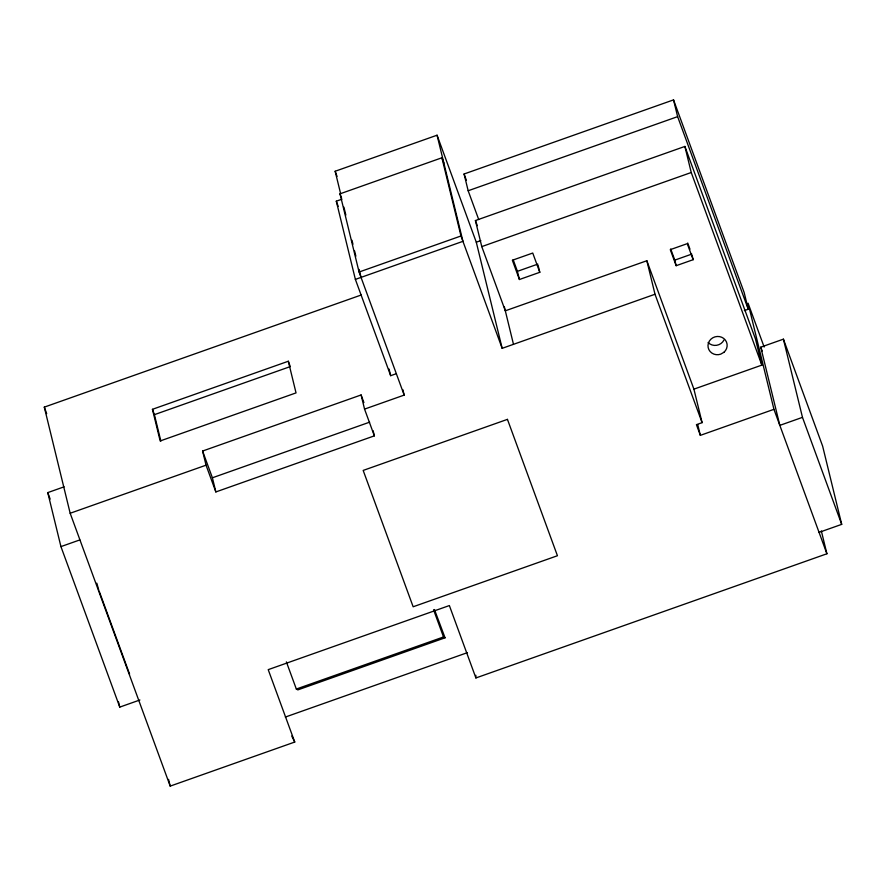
<?xml version="1.0" encoding="UTF-8"?>
<svg xmlns="http://www.w3.org/2000/svg" width="886" height="886" viewBox="0 0 886 886"><rect width="100%" height="100%" fill="white"/><g stroke="black" fill="none" stroke-linecap="round" stroke-linejoin="round"><path stroke-width="1.33" d="M340.667 193.857L335.163 171.253L437.064 135.204L476.291 242.199L502.163 348.331L655.009 294.252L646.846 260.739L505.308 310.809L481.774 246.607L475.417 220.548L684.889 146.434L755.492 339.039L761.849 365.11L693.915 389.142L702.089 422.655L696.429 424.66L700.35 435.358L773.943 409.321L748.072 303.189L764.153 347.046M363.902 402.598L361.1 394.957L202.595 451.04L206.039 465.183L215.852 491.94L374.357 435.857L364.556 409.11L404.182 395.09L359.074 272.035L340.002 193.835L441.904 157.774L443.864 163.124M396.341 373.682L390.671 375.686L355.375 279.389L336.303 201.188L341.963 199.184M478.717 219.562L468.162 190.756L464.076 173.999L673.537 99.885L744.151 292.491L748.238 309.247L744.351 310.621M468.162 190.756L677.624 116.642L673.537 99.885M359.074 272.035L460.975 235.986L441.904 157.774M355.375 279.389L462.935 241.335L437.064 135.204M476.291 242.199L480.821 240.604M481.774 246.607L691.235 172.504L684.889 146.434M821.333 530.935L826.904 553.772L475.904 677.956L449.368 605.559L268.214 669.65L294.75 742.047L170.201 786.115L70.171 513.26L44.3 407.128L361.344 294.96M538.09 265.279L539.795 272.301L519.418 279.511L517.424 271.326L537.802 264.117M288.315 361.244L296.035 392.897L160.167 440.962L152.447 409.31L288.315 361.244L290.276 366.594L154.408 414.659L160.842 441.04M692.055 255.223L693.151 259.698L676.162 265.7L674.8 260.119L691.789 254.105M139.899 699.984L119.776 707.106L60.935 546.607L47.766 492.605L64.124 486.824M70.171 513.26L206.039 465.183M215.852 491.94L212.396 477.787L369.617 422.168M60.935 546.607L79.806 539.928M783.412 339.161L802.472 417.361L779.824 425.369L760.764 347.168L783.412 339.161L822.64 446.156L841.7 524.368L819.052 532.375M296.334 689.042L443.521 636.968L445.049 637.809L297.851 689.884L296.334 689.042L286.377 661.886M285.336 717.062L467.409 652.65M291.749 736.033L294.75 742.047M434.45 609.535L445.049 637.809M802.472 417.361L841.7 524.368M677.624 116.642L748.238 309.247M760.764 347.168L762.182 351.033M691.235 172.504L761.849 365.11M773.943 409.321L826.904 553.772M687.713 242.997L689.972 249.176M693.151 259.698L687.259 243.65L670.281 249.653L676.162 265.7M670.724 249.01L674.8 260.119M646.846 260.739L693.915 389.142M655.009 294.252L702.089 422.655M539.795 272.301L532.741 253.042L512.363 260.251L519.418 279.511M513.182 259.764L517.424 271.326M464.076 173.999L466.424 180.412M475.417 220.548L477.299 225.664M460.975 235.986L502.163 348.331M335.163 171.253L337.057 176.414M340.002 193.835L341.575 198.11M336.303 201.188L338.186 206.316M433.564 609.812L443.521 636.968M202.595 451.04L212.396 477.787M152.447 409.31L154.408 414.659M44.3 407.128L46.681 413.618M99.166 591.084L129.589 674.091M47.766 492.605L50.148 499.084M96.807 583.176L98.689 589.788M697.725 424.615L700.35 435.358M504.333 306.777L513.481 344.322M402.875 389.707L404.182 395.09M389.065 369.063L390.671 375.686M343.901 207.136L345.85 215.088M351.986 240.272L352.949 244.248M354.566 250.871L355.862 256.176M359.096 269.433L361.034 277.384M373.106 430.707L374.357 435.857M361.1 394.957L364.556 409.11M168.561 779.392L170.201 786.115M118.491 701.845L119.776 707.106M475.837 675.287L475.904 677.956M723.928 340.069A9.613 9.115 -13.7 0 1 708.135 342.528M723.94 352.285L720.706 354.156A9.613 9.115 -13.7 0 1 708.003 345.285A9.613 9.115 -13.7 0 1 721.758 337.278A9.613 9.115 -13.7 0 1 723.94 352.285M507.445 419.366L363.171 470.422L413.153 606.777L557.438 555.732L507.445 419.366"/></g></svg>
